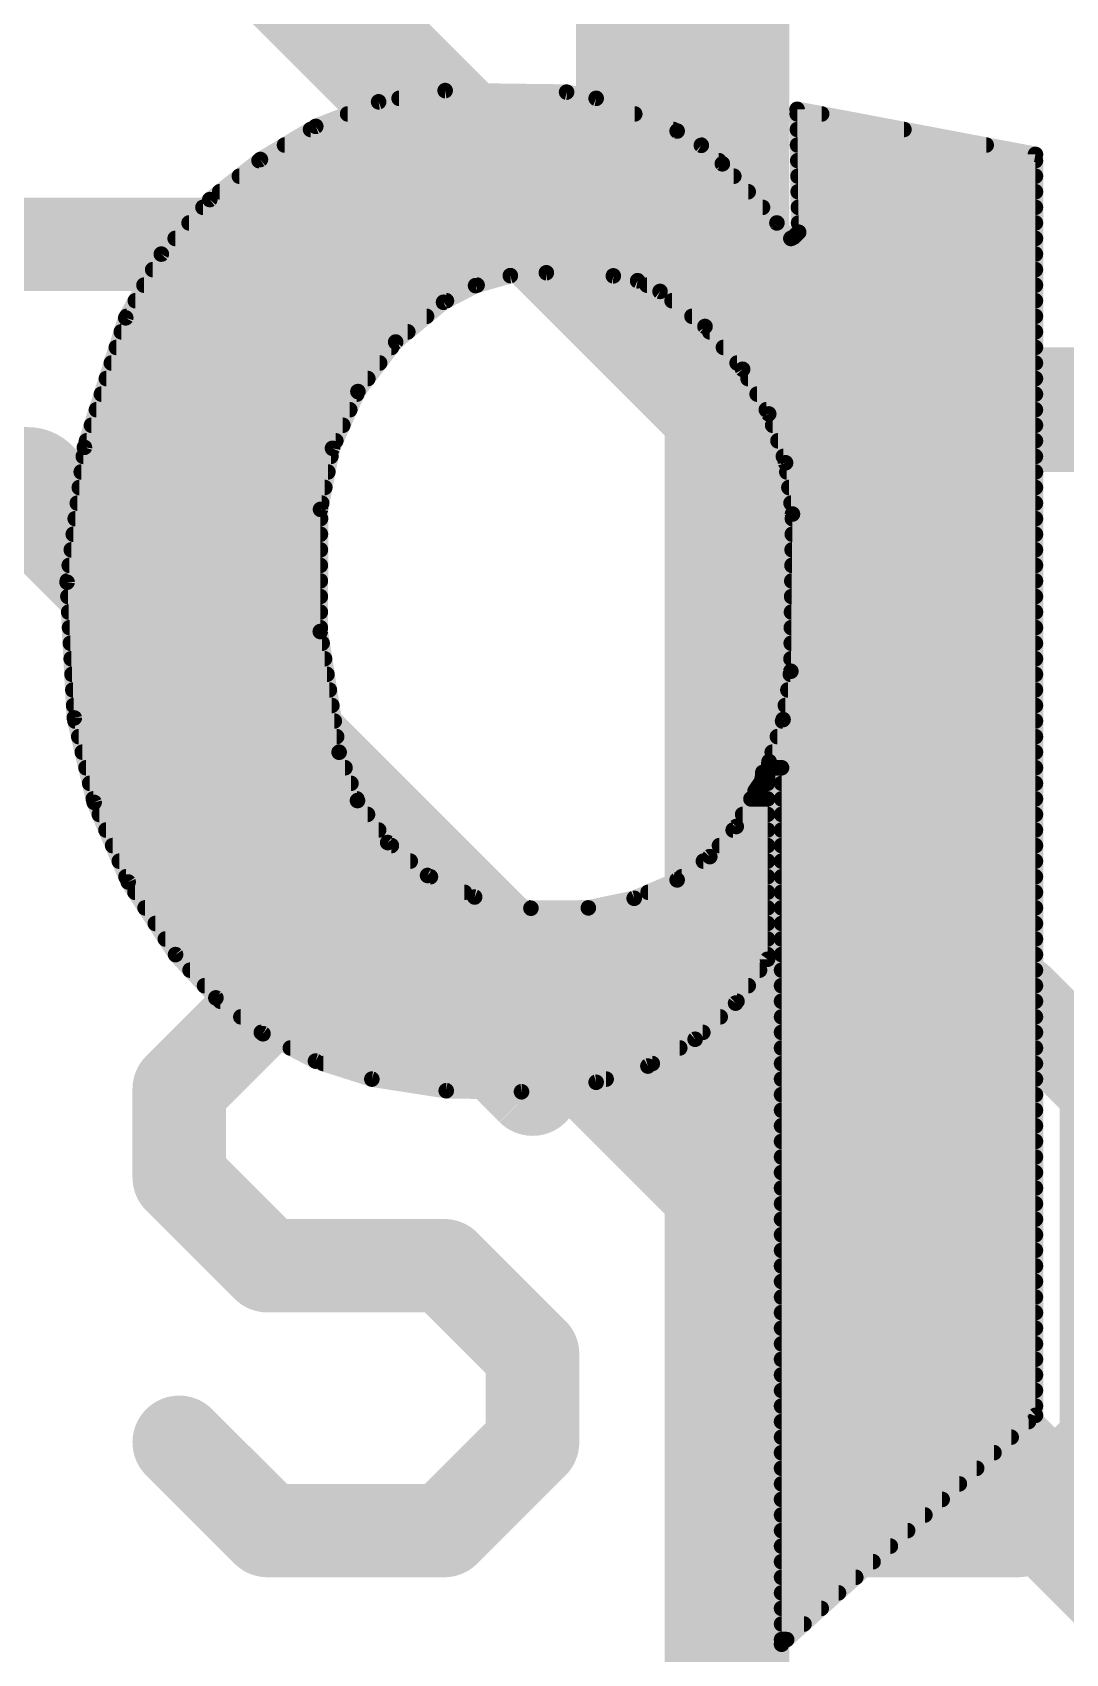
# Model space of a CAD drawing. Extents: x -20 to 87, y -16 to 68.
# Drawn here: x 19.187 to 20.872, y 47.501 to 50.146 of the extents above; entities that cross this region are included whole.
import ezdxf

# ---------------------------------------------------------------- set-up
doc = ezdxf.new("R2010")
doc.units = 0
for name, color, linetype in [('1', 12, 'CONTINUOUS'), ('16', 132, 'CONTINUOUS'), ('21', 41, 'CONTINUOUS'), ('22', 40, 'CONTINUOUS')]:
    doc.layers.add(name, color=color, linetype=linetype)

msp = doc.modelspace()

# ---------------------------------------------------------------- linework, layer by layer
at = {"layer": '1', "const_width": 0.2032}
for points in [[(19.4619, 50.3881), (20.32, 49.53)], [(20.32, 49.53), (22.225, 49.53)], [(16.51, 49.4), (19.18, 49.4)], [(19.18, 49.4), (21.59, 46.99)]]:
    msp.add_lwpolyline(points, dxfattribs=at)
at = {"layer": '1', "const_width": 0.1016}
for points in [[(20.32, 49.5808, 1), (20.32, 49.4792)], [(20.2841, 49.4941, 1), (20.3559, 49.5659)], [(19.2159, 49.4359, 1), (19.1441, 49.3641)], [(19.18, 49.3492, 1), (19.18, 49.4508)]]:
    msp.add_lwpolyline(points, format="xyb", dxfattribs=at)
at = {"layer": '16', "const_width": 0.2032}
msp.add_lwpolyline([(20.32, 33.02), (20.32, 57.15)], dxfattribs=at)
at = {"layer": '21', "const_width": 0.1524}
for points in [[(20.15, 51.55), (20.15, 50.05)], [(19.85, 49.8), (18.25, 49.8)], [(19.5708, 48.5655), (19.4267, 48.4215)], [(19.8589, 48.5655), (19.5708, 48.5655)], [(20.0029, 48.4215), (19.8589, 48.5655)], [(20.5063, 48.5655), (20.3622, 48.4215)], [(20.7944, 48.5655), (20.5063, 48.5655)], [(20.9385, 48.4215), (20.7944, 48.5655)], [(19.4267, 48.4215), (19.4267, 48.2774)], [(20.3622, 48.4215), (20.3622, 47.8453)], [(20.9385, 47.8453), (20.9385, 48.4215)], [(19.4267, 48.2774), (19.5708, 48.1334)], [(19.5708, 48.1334), (19.8589, 48.1334)], [(19.8589, 48.1334), (20.0029, 47.9893)], [(20.0029, 47.9893), (20.0029, 47.8453)], [(19.5708, 47.7012), (19.4267, 47.8453)], [(20.0029, 47.8453), (19.8589, 47.7012)], [(20.3622, 47.8453), (20.5063, 47.7012)], [(20.7944, 47.7012), (20.9385, 47.8453)], [(19.8589, 47.7012), (19.5708, 47.7012)], [(20.5063, 47.7012), (20.7944, 47.7012)]]:
    msp.add_lwpolyline(points, dxfattribs=at)
at = {"layer": '21'}
for points, const_width in [([(19.85, 49.8, 0.4142), (20.15, 50.05)], 0.1524), ([(20.1879, 50.0466, 1), (20.1121, 50.0534)], 0.0762), ([(20.1119, 50.05, 1), (20.1881, 50.05)], 0.0762), ([(19.8534, 49.8379, 1), (19.8466, 49.7621)], 0.0762), ([(19.85, 49.7619, 1), (19.85, 49.8381)], 0.0762), ([(19.5708, 48.6036, 1), (19.5708, 48.5274)], 0.0762), ([(19.5977, 48.5386, 1), (19.5438, 48.5925)], 0.0762), ([(19.8858, 48.5925, 1), (19.8319, 48.5386)], 0.0762), ([(19.8589, 48.5274, 1), (19.8589, 48.6036)], 0.0762), ([(20.5063, 48.6036, 1), (20.5063, 48.5274)], 0.0762), ([(20.5332, 48.5386, 1), (20.4794, 48.5925)], 0.0762), ([(20.8213, 48.5925, 1), (20.7675, 48.5386)], 0.0762), ([(20.7944, 48.5274, 1), (20.7944, 48.6036)], 0.0762), ([(19.4648, 48.4215, 1), (19.3886, 48.4215)], 0.0762), ([(19.3998, 48.4484, 1), (19.4537, 48.3945)], 0.0762), ([(19.976, 48.3945, 1), (20.0299, 48.4484)], 0.0762), ([(20.4003, 48.4215, 1), (20.3241, 48.4215)], 0.0762), ([(20.3353, 48.4484, 1), (20.3892, 48.3945)], 0.0762), ([(20.9766, 48.4215, 1), (20.9004, 48.4215)], 0.0762), ([(19.4537, 48.3044, 1), (19.3998, 48.2505)], 0.0762), ([(19.3886, 48.2774, 1), (19.4648, 48.2774)], 0.0762), ([(19.5708, 48.1715, 1), (19.5708, 48.0953)], 0.0762), ([(19.5438, 48.1064, 1), (19.5977, 48.1603)], 0.0762), ([(19.8858, 48.1603, 1), (19.8319, 48.1064)], 0.0762), ([(19.8589, 48.0953, 1), (19.8589, 48.1715)], 0.0762), ([(20.041, 47.9893, 1), (19.9648, 47.9893)], 0.0762), ([(19.976, 47.9624, 1), (20.0299, 48.0163)], 0.0762), ([(19.4537, 47.8722, 1), (19.3998, 47.8183)], 0.0762), ([(20.0299, 47.8183, 1), (19.976, 47.8722)], 0.0762), ([(20.3892, 47.8722, 1), (20.3353, 47.8183)], 0.0762), ([(19.9648, 47.8453, 1), (20.041, 47.8453)], 0.0762), ([(20.3241, 47.8453, 1), (20.4003, 47.8453)], 0.0762), ([(20.9004, 47.8453, 1), (20.9766, 47.8453)], 0.0762), ([(19.5708, 47.7393, 1), (19.5708, 47.6631)], 0.0762), ([(19.8589, 47.6631, 1), (19.8589, 47.7393)], 0.0762), ([(20.5063, 47.7393, 1), (20.5063, 47.6631)], 0.0762), ([(20.7944, 47.6631, 1), (20.7944, 47.7393)], 0.0762), ([(19.5438, 47.6743, 1), (19.5977, 47.7281)], 0.0762), ([(19.8319, 47.7281, 1), (19.8858, 47.6743)], 0.0762), ([(20.4794, 47.6743, 1), (20.5332, 47.7281)], 0.0762), ([(20.7675, 47.7281, 1), (20.8213, 47.6743)], 0.0762)]:
    msp.add_lwpolyline(points, format="xyb", dxfattribs=dict(at, const_width=const_width))
at = {"layer": '22', "const_width": 0.0254}
for points in [[(19.7518, 50.0323), (19.6494, 49.9923)], [(19.8603, 50.0507), (19.7518, 50.0323)], [(19.7853, 50.038), (20.1066, 50.038)], [(20.0584, 50.0482), (19.8603, 50.0507)], [(20.1066, 50.038), (20.0584, 50.0482)], [(20.2387, 49.9847), (20.1066, 50.038)], [(19.7013, 50.0126), (20.1696, 50.0126)], [(20.4343, 50.0202), (20.4368, 49.8196)], [(20.8229, 49.9466), (20.4343, 50.0202)], [(20.4344, 50.0126), (20.4744, 50.0126)], [(19.6494, 49.9923), (19.5592, 49.9382)], [(19.6409, 49.9872), (20.2325, 49.9872)], [(20.278, 49.9614), (20.2387, 49.9847)], [(20.4347, 49.9872), (20.6085, 49.9872)], [(19.5985, 49.9618), (20.2775, 49.9618)], [(20.3124, 49.9313), (20.278, 49.9614)], [(20.435, 49.9618), (20.7426, 49.9618)], [(19.5592, 49.9382), (19.4767, 49.8729)], [(19.5569, 49.9364), (20.3066, 49.9364)], [(20.4013, 49.8348), (20.3124, 49.9313)], [(20.4353, 49.9364), (20.8229, 49.9364)], [(20.8229, 47.8892), (20.8229, 49.9466)], [(19.5248, 49.911), (20.3311, 49.911)], [(20.4357, 49.911), (20.8229, 49.911)], [(19.4927, 49.8856), (20.3545, 49.8856)], [(20.436, 49.8856), (20.8229, 49.8856)], [(19.4767, 49.8729), (19.3976, 49.7839)], [(19.4654, 49.8602), (20.3779, 49.8602)], [(20.4363, 49.8602), (20.8229, 49.8602)], [(19.4428, 49.8348), (20.4013, 49.8348)], [(20.4241, 49.8094), (20.4013, 49.8348)], [(20.4366, 49.8348), (20.8229, 49.8348)], [(19.4202, 49.8094), (20.4241, 49.8094)], [(20.4292, 49.8119), (20.4241, 49.8094)], [(20.4241, 49.8094), (20.8229, 49.8094)], [(20.4368, 49.8196), (20.4292, 49.8119)], [(19.3976, 49.7839), (19.3396, 49.6799)], [(19.3977, 49.784), (20.8229, 49.784)], [(19.3835, 49.7586), (20.8229, 49.7586)], [(19.91, 49.7325), (19.9667, 49.7488)], [(19.9667, 49.7488), (20.0254, 49.7535)], [(20.0254, 49.7535), (20.1346, 49.7484)], [(20.1346, 49.7484), (20.1743, 49.7405)], [(19.3693, 49.7332), (19.9125, 49.7332)], [(19.8577, 49.7053), (19.91, 49.7325)], [(20.1743, 49.7405), (20.2108, 49.723)], [(20.1895, 49.7332), (20.8229, 49.7332)], [(20.2108, 49.723), (20.284, 49.6658)], [(19.3552, 49.7078), (19.8625, 49.7078)], [(19.7796, 49.6404), (19.8577, 49.7053)], [(20.2303, 49.7078), (20.8229, 49.7078)], [(19.3396, 49.6799), (19.2722, 49.4686)], [(19.341, 49.6824), (19.8301, 49.6824)], [(20.2628, 49.6824), (20.8229, 49.6824)], [(20.284, 49.6658), (20.3454, 49.596)], [(19.3323, 49.657), (19.7995, 49.657)], [(19.7182, 49.5596), (19.7796, 49.6404)], [(20.2918, 49.657), (20.8229, 49.657)], [(19.3242, 49.6316), (19.7729, 49.6316)], [(20.3141, 49.6316), (20.8229, 49.6316)], [(19.3161, 49.6062), (19.7536, 49.6062)], [(20.3364, 49.6062), (20.8229, 49.6062)], [(20.3454, 49.596), (20.388, 49.5232)], [(19.308, 49.5808), (19.7343, 49.5808)], [(19.6766, 49.467), (19.7182, 49.5596)], [(20.3543, 49.5808), (20.8229, 49.5808)], [(19.2918, 49.53), (19.7049, 49.53)], [(19.2999, 49.5554), (19.7163, 49.5554)], [(20.3691, 49.5554), (20.8229, 49.5554)], [(20.384, 49.53), (20.8229, 49.53)], [(19.2837, 49.5046), (19.6935, 49.5046)], [(20.388, 49.5232), (20.4154, 49.4434)], [(20.3944, 49.5046), (20.8229, 49.5046)], [(19.2756, 49.4792), (19.6821, 49.4792)], [(20.4031, 49.4792), (20.8229, 49.4792)], [(19.2722, 49.4686), (19.2439, 49.2486)], [(19.2703, 49.4538), (19.6741, 49.4538)], [(19.6571, 49.3674), (19.6766, 49.467)], [(20.4118, 49.4538), (20.8229, 49.4538)], [(19.267, 49.4284), (19.6691, 49.4284)], [(20.4154, 49.4434), (20.4267, 49.3598)], [(20.4175, 49.4284), (20.8229, 49.4284)], [(19.2638, 49.403), (19.6641, 49.403)], [(20.4209, 49.403), (20.8229, 49.403)], [(19.2605, 49.3776), (19.6591, 49.3776)], [(20.4243, 49.3776), (20.8229, 49.3776)], [(19.2572, 49.3522), (19.6571, 49.3522)], [(19.6568, 49.1681), (19.6571, 49.3674)], [(20.4267, 49.3598), (20.4241, 49.1033)], [(20.4266, 49.3522), (20.8229, 49.3522)], [(19.254, 49.3268), (19.657, 49.3268)], [(20.4264, 49.3268), (20.8229, 49.3268)], [(19.2507, 49.3014), (19.657, 49.3014)], [(20.4261, 49.3014), (20.8229, 49.3014)], [(19.2474, 49.276), (19.6569, 49.276)], [(20.4259, 49.276), (20.8229, 49.276)], [(19.2439, 49.2486), (19.2557, 49.0271)], [(19.2442, 49.2506), (19.6569, 49.2506)], [(20.4256, 49.2506), (20.8229, 49.2506)], [(19.2452, 49.2252), (19.6569, 49.2252)], [(20.4253, 49.2252), (20.8229, 49.2252)], [(19.2465, 49.1998), (19.6568, 49.1998)], [(20.4251, 49.1998), (20.8229, 49.1998)], [(19.2479, 49.1744), (19.6568, 49.1744)], [(19.6875, 48.9712), (19.6568, 49.1681)], [(20.4248, 49.1744), (20.8229, 49.1744)], [(19.2492, 49.149), (19.6598, 49.149)], [(20.4246, 49.149), (20.8229, 49.149)], [(19.2506, 49.1236), (19.6637, 49.1236)], [(20.4243, 49.1236), (20.8229, 49.1236)], [(19.2519, 49.0982), (19.6677, 49.0982)], [(20.4241, 49.1033), (20.4114, 49.0245)], [(20.4233, 49.0982), (20.8229, 49.0982)], [(19.2533, 49.0728), (19.6716, 49.0728)], [(20.4192, 49.0728), (20.8229, 49.0728)], [(19.2546, 49.0474), (19.6756, 49.0474)], [(19.2557, 49.0271), (19.288, 48.8895)], [(20.4151, 49.0474), (20.8229, 49.0474)], [(19.2569, 49.022), (19.6796, 49.022)], [(20.4114, 49.0245), (20.3886, 48.956)], [(20.4106, 49.022), (20.8229, 49.022)], [(19.2629, 48.9966), (19.6835, 48.9966)], [(20.4021, 48.9966), (20.8229, 48.9966)], [(19.2688, 48.9712), (19.6875, 48.9712)], [(19.7174, 48.8923), (19.6875, 48.9712)], [(20.3886, 48.956), (20.3881, 48.9523)], [(20.3881, 48.9523), (20.3895, 48.9488)], [(20.3895, 48.9488), (20.3925, 48.9464)], [(20.3937, 48.9712), (20.8229, 48.9712)], [(19.2748, 48.9458), (19.6971, 48.9458)], [(20.3764, 48.9234), (20.3708, 48.9153)], [(20.3784, 48.9331), (20.3764, 48.9234)], [(20.386, 48.9306), (20.3784, 48.9382)], [(20.3784, 48.9382), (20.3784, 48.9331)], [(20.386, 48.6334), (20.386, 48.9306)], [(20.3925, 48.9464), (20.3962, 48.9458)], [(20.3962, 48.9458), (20.4089, 48.9458)], [(20.3962, 48.9458), (20.8229, 48.9458)], [(20.4089, 48.9458), (20.4089, 47.5158)], [(19.2807, 48.9204), (19.7068, 48.9204)], [(19.2867, 48.895), (19.7164, 48.895)], [(20.3657, 48.9077), (20.335, 48.85)], [(20.359, 48.895), (20.386, 48.895)], [(20.3708, 48.9153), (20.3657, 48.9077)], [(20.3743, 48.9204), (20.386, 48.9204)], [(20.4089, 48.9204), (20.8229, 48.9204)], [(20.4089, 48.895), (20.8229, 48.895)], [(19.288, 48.8895), (19.3436, 48.7594)], [(19.2965, 48.8696), (19.7338, 48.8696)], [(19.7666, 48.8238), (19.7174, 48.8923)], [(20.3455, 48.8696), (20.386, 48.8696)], [(20.4089, 48.8696), (20.8229, 48.8696)], [(19.3073, 48.8442), (19.752, 48.8442)], [(20.335, 48.85), (20.2919, 48.8008)], [(20.33, 48.8442), (20.386, 48.8442)], [(20.4089, 48.8442), (20.8229, 48.8442)], [(19.3182, 48.8188), (19.7727, 48.8188)], [(19.8318, 48.7701), (19.7666, 48.8238)], [(20.3077, 48.8188), (20.386, 48.8188)], [(20.4089, 48.8188), (20.8229, 48.8188)], [(19.3291, 48.7934), (19.8035, 48.7934)], [(20.2919, 48.8008), (20.2387, 48.7629)], [(20.2815, 48.7934), (20.386, 48.7934)], [(20.4089, 48.7934), (20.8229, 48.7934)], [(19.3399, 48.768), (19.8364, 48.768)], [(19.9085, 48.735), (19.8318, 48.7701)], [(20.2387, 48.7629), (20.1686, 48.7329)], [(20.2459, 48.768), (20.386, 48.768)], [(20.4089, 48.768), (20.8229, 48.768)], [(19.3436, 48.7594), (19.4208, 48.641)], [(19.3546, 48.7426), (19.8919, 48.7426)], [(20.1913, 48.7426), (20.386, 48.7426)], [(20.4089, 48.7426), (20.8229, 48.7426)], [(19.3711, 48.7172), (19.9973, 48.7172)], [(20.0003, 48.7166), (19.9085, 48.735)], [(20.0939, 48.7172), (20.0003, 48.7166)], [(20.1686, 48.7329), (20.0939, 48.7172)], [(20.0939, 48.7172), (20.386, 48.7172)], [(20.4089, 48.7172), (20.8229, 48.7172)], [(19.3877, 48.6918), (20.386, 48.6918)], [(20.4089, 48.6918), (20.8229, 48.6918)], [(19.4042, 48.6664), (20.386, 48.6664)], [(20.4089, 48.6664), (20.8229, 48.6664)], [(19.4208, 48.641), (19.4866, 48.5703)], [(19.4208, 48.641), (20.386, 48.641)], [(20.334, 48.5618), (20.386, 48.6334)], [(20.4089, 48.641), (20.8229, 48.641)], [(19.4444, 48.6156), (20.3731, 48.6156)], [(20.4089, 48.6156), (20.8229, 48.6156)], [(19.4681, 48.5902), (20.3546, 48.5902)], [(20.4089, 48.5902), (20.8229, 48.5902)], [(19.4866, 48.5703), (19.5634, 48.5119)], [(19.4939, 48.5648), (20.3362, 48.5648)], [(20.268, 48.5028), (20.334, 48.5618)], [(20.4089, 48.5648), (20.8229, 48.5648)], [(19.5272, 48.5394), (20.3089, 48.5394)], [(20.4089, 48.5394), (20.8229, 48.5394)], [(19.5606, 48.514), (20.2805, 48.514)], [(19.5634, 48.5119), (19.649, 48.4673)], [(20.1911, 48.4591), (20.268, 48.5028)], [(20.4089, 48.514), (20.8229, 48.514)], [(19.608, 48.4886), (20.2429, 48.4886)], [(20.4089, 48.4886), (20.8229, 48.4886)], [(19.649, 48.4673), (19.7409, 48.4378)], [(19.6616, 48.4632), (20.1982, 48.4632)], [(20.1066, 48.4327), (20.1911, 48.4591)], [(20.4089, 48.4632), (20.8229, 48.4632)], [(19.7409, 48.4378), (19.8622, 48.4189)], [(19.7409, 48.4378), (20.1229, 48.4378)], [(19.8622, 48.4189), (19.9849, 48.4172)], [(19.9849, 48.4172), (20.1066, 48.4327)], [(20.4089, 48.4378), (20.8229, 48.4378)], [(20.4089, 48.4124), (20.8229, 48.4124)], [(20.4089, 48.387), (20.8229, 48.387)], [(20.4089, 48.3616), (20.8229, 48.3616)], [(20.4089, 48.3362), (20.8229, 48.3362)], [(20.4089, 48.3108), (20.8229, 48.3108)], [(20.4089, 48.2854), (20.8229, 48.2854)], [(20.4089, 48.26), (20.8229, 48.26)], [(20.4089, 48.2346), (20.8229, 48.2346)], [(20.4089, 48.2092), (20.8229, 48.2092)], [(20.4089, 48.1838), (20.8229, 48.1838)], [(20.4089, 48.1584), (20.8229, 48.1584)], [(20.4089, 48.133), (20.8229, 48.133)], [(20.4089, 48.1076), (20.8229, 48.1076)], [(20.4089, 48.0822), (20.8229, 48.0822)], [(20.4089, 48.0568), (20.8229, 48.0568)], [(20.4089, 48.0314), (20.8229, 48.0314)], [(20.4089, 48.006), (20.8229, 48.006)], [(20.4089, 47.9806), (20.8229, 47.9806)], [(20.4089, 47.9552), (20.8229, 47.9552)], [(20.4089, 47.9298), (20.8229, 47.9298)], [(20.4089, 47.9044), (20.8229, 47.9044)], [(20.4089, 47.5158), (20.8229, 47.8892)], [(20.4089, 47.879), (20.8116, 47.879)], [(20.4089, 47.8536), (20.7834, 47.8536)], [(20.4089, 47.8282), (20.7553, 47.8282)], [(20.4089, 47.8028), (20.7271, 47.8028)], [(20.4089, 47.7774), (20.6989, 47.7774)], [(20.4089, 47.752), (20.6708, 47.752)], [(20.4089, 47.7266), (20.6426, 47.7266)], [(20.4089, 47.7012), (20.6145, 47.7012)], [(20.4089, 47.6758), (20.5863, 47.6758)], [(20.4089, 47.6504), (20.5581, 47.6504)], [(20.4089, 47.625), (20.53, 47.625)], [(20.4089, 47.5996), (20.5018, 47.5996)], [(20.4089, 47.5742), (20.4736, 47.5742)], [(20.4089, 47.5488), (20.4455, 47.5488)], [(20.4089, 47.5234), (20.4173, 47.5234)]]:
    msp.add_lwpolyline(points, dxfattribs=at)
at = {"layer": '22', "const_width": 0.0127}
for points in [[(19.7508, 50.0386, 1), (19.7529, 50.0261)], [(19.7542, 50.0264, 1), (19.7495, 50.0383)], [(19.7853, 50.0444, 1), (19.7853, 50.0317)], [(19.8604, 50.057, 1), (19.8602, 50.0444)], [(19.8614, 50.0444, 1), (19.8592, 50.057)], [(20.0597, 50.0544, 1), (20.0571, 50.042)], [(20.0583, 50.0419, 1), (20.0585, 50.0545)], [(20.109, 50.0439, 1), (20.1042, 50.0321)], [(20.1053, 50.0318, 1), (20.1079, 50.0442)], [(20.1066, 50.0317, 1), (20.1066, 50.0444)], [(19.7013, 50.0189, 1), (19.7013, 50.0063)], [(20.1696, 50.0063, 1), (20.1696, 50.0189)], [(20.4406, 50.0203, 1), (20.428, 50.0201)], [(20.4355, 50.0264, 1), (20.4331, 50.014)], [(20.4344, 50.0189, 1), (20.4344, 50.0063)], [(20.4744, 50.0063, 1), (20.4744, 50.0189)], [(19.6409, 49.9935, 1), (19.6409, 49.9809)], [(19.6471, 49.9982, 1), (19.6517, 49.9864)], [(19.6527, 49.9869, 1), (19.6461, 49.9977)], [(20.2419, 49.9902, 1), (20.2355, 49.9792)], [(20.2325, 49.9809, 1), (20.2325, 49.9935)], [(20.2363, 49.9788, 1), (20.2411, 49.9906)], [(20.4347, 49.9935, 1), (20.4347, 49.9809)], [(20.6085, 49.9809, 1), (20.6085, 49.9935)], [(19.5985, 49.9682, 1), (19.5985, 49.9555)], [(20.2822, 49.9662, 1), (20.2739, 49.9567)], [(20.2748, 49.956, 1), (20.2813, 49.9669)], [(20.2775, 49.9555, 1), (20.2775, 49.9682)], [(20.435, 49.9682, 1), (20.435, 49.9555)], [(20.7426, 49.9555, 1), (20.7426, 49.9682)], [(19.5569, 49.9427, 1), (19.5569, 49.9301)], [(19.5559, 49.9437, 1), (19.5624, 49.9328)], [(19.5631, 49.9332, 1), (19.5552, 49.9432)], [(20.3171, 49.9356, 1), (20.3077, 49.927)], [(20.3066, 49.9301, 1), (20.3066, 49.9427)], [(20.3082, 49.9265, 1), (20.3166, 49.9361)], [(20.4353, 49.9427, 1), (20.4353, 49.9301)], [(20.8293, 49.9466, 1), (20.8165, 49.9466)], [(20.8217, 49.9404, 1), (20.8241, 49.9528)], [(20.8229, 49.9301, 1), (20.8229, 49.9427)], [(19.5248, 49.9173, 1), (19.5248, 49.9047)], [(20.3311, 49.9047, 1), (20.3311, 49.9173)], [(20.4357, 49.9173, 1), (20.4357, 49.9047)], [(20.8229, 49.9047, 1), (20.8229, 49.9173)], [(19.4927, 49.892, 1), (19.4927, 49.8793)], [(20.3545, 49.8793, 1), (20.3545, 49.892)], [(20.436, 49.892, 1), (20.436, 49.8793)], [(20.8229, 49.8793, 1), (20.8229, 49.892)], [(19.4654, 49.8665, 1), (19.4654, 49.8539)], [(19.4728, 49.8779, 1), (19.4806, 49.8679)], [(19.4814, 49.8687, 1), (19.472, 49.8771)], [(20.3779, 49.8539, 1), (20.3779, 49.8665)], [(20.4363, 49.8665, 1), (20.4363, 49.8539)], [(20.8229, 49.8539, 1), (20.8229, 49.8665)], [(19.4428, 49.8411, 1), (19.4428, 49.8285)], [(20.406, 49.839, 1), (20.3966, 49.8306)], [(20.3966, 49.8305, 1), (20.406, 49.8391)], [(20.4013, 49.8285, 1), (20.4013, 49.8411)], [(20.4366, 49.8411, 1), (20.4366, 49.8285)], [(20.8229, 49.8285, 1), (20.8229, 49.8411)], [(19.4202, 49.8158, 1), (19.4202, 49.8031)], [(20.4241, 49.8158, 1), (20.4241, 49.8031)], [(20.4213, 49.8151, 1), (20.4269, 49.8037)], [(20.4194, 49.8052, 1), (20.4288, 49.8136)], [(20.4247, 49.8164, 1), (20.4337, 49.8074)], [(20.4241, 49.8031, 1), (20.4241, 49.8158)], [(20.432, 49.8062, 1), (20.4264, 49.8176)], [(20.4305, 49.8195, 1), (20.4431, 49.8197)], [(20.4413, 49.8151, 1), (20.4323, 49.8241)], [(20.8229, 49.8031, 1), (20.8229, 49.8158)], [(19.3928, 49.7881, 1), (19.4023, 49.7797)], [(19.3977, 49.7903, 1), (19.3977, 49.7777)], [(19.4031, 49.7808, 1), (19.392, 49.787)], [(20.8229, 49.7777, 1), (20.8229, 49.7903)], [(19.3835, 49.7649, 1), (19.3835, 49.7523)], [(19.9661, 49.7551, 1), (19.9672, 49.7424)], [(19.9684, 49.7427, 1), (19.9649, 49.7549)], [(20.0257, 49.7598, 1), (20.0251, 49.7472)], [(20.0259, 49.7472, 1), (20.0249, 49.7598)], [(20.1358, 49.7546, 1), (20.1334, 49.7422)], [(20.1343, 49.7421, 1), (20.1349, 49.7547)], [(20.8229, 49.7523, 1), (20.8229, 49.7649)], [(19.3693, 49.7396, 1), (19.3693, 49.7269)], [(19.9082, 49.7386, 1), (19.9118, 49.7264)], [(19.9129, 49.7268, 1), (19.9071, 49.7381)], [(19.9125, 49.7269, 1), (19.9125, 49.7396)], [(20.177, 49.7462, 1), (20.1715, 49.7347)], [(20.173, 49.7342, 1), (20.1755, 49.7467)], [(20.1895, 49.7396, 1), (20.1895, 49.7269)], [(20.2147, 49.728, 1), (20.2069, 49.718)], [(20.2081, 49.7173, 1), (20.2135, 49.7287)], [(20.8229, 49.7269, 1), (20.8229, 49.7396)], [(19.3552, 49.7141, 1), (19.3552, 49.7015)], [(19.8548, 49.7109, 1), (19.8606, 49.6997)], [(19.8618, 49.7004, 1), (19.8536, 49.7102)], [(19.8625, 49.7015, 1), (19.8625, 49.7141)], [(20.2303, 49.7141, 1), (20.2303, 49.7015)], [(20.8229, 49.7015, 1), (20.8229, 49.7141)], [(19.3341, 49.683, 1), (19.3451, 49.6768)], [(19.3456, 49.678, 1), (19.3336, 49.6818)], [(19.341, 49.6887, 1), (19.341, 49.6761)], [(19.8301, 49.6761, 1), (19.8301, 49.6887)], [(20.2628, 49.6887, 1), (20.2628, 49.6761)], [(20.2888, 49.67, 1), (20.2793, 49.6616)], [(20.2801, 49.6608, 1), (20.288, 49.6708)], [(20.8229, 49.6761, 1), (20.8229, 49.6887)], [(19.3323, 49.6634, 1), (19.3323, 49.6507)], [(19.7756, 49.6453, 1), (19.7837, 49.6356)], [(19.7847, 49.6366, 1), (19.7746, 49.6443)], [(19.7995, 49.6507, 1), (19.7995, 49.6634)], [(20.2918, 49.6634, 1), (20.2918, 49.6507)], [(20.8229, 49.6507, 1), (20.8229, 49.6634)], [(19.3242, 49.6379, 1), (19.3242, 49.6253)], [(19.7729, 49.6253, 1), (19.7729, 49.6379)], [(20.3141, 49.6379, 1), (20.3141, 49.6253)], [(20.8229, 49.6253, 1), (20.8229, 49.6379)], [(19.3161, 49.6125, 1), (19.3161, 49.5999)], [(19.7536, 49.5999, 1), (19.7536, 49.6125)], [(20.3364, 49.6125, 1), (20.3364, 49.5999)], [(20.3509, 49.5992, 1), (20.3399, 49.5928)], [(20.3406, 49.5918, 1), (20.3502, 49.6002)], [(20.8229, 49.5999, 1), (20.8229, 49.6125)], [(19.308, 49.5872, 1), (19.308, 49.5745)], [(19.7131, 49.5635, 1), (19.7233, 49.5558)], [(19.724, 49.557, 1), (19.7124, 49.5622)], [(19.7343, 49.5745, 1), (19.7343, 49.5872)], [(20.3543, 49.5872, 1), (20.3543, 49.5745)], [(20.8229, 49.5745, 1), (20.8229, 49.5872)], [(19.2918, 49.5363, 1), (19.2918, 49.5237)], [(19.2999, 49.5618, 1), (19.2999, 49.5491)], [(19.7049, 49.5237, 1), (19.7049, 49.5363)], [(19.7163, 49.5491, 1), (19.7163, 49.5618)], [(20.3691, 49.5618, 1), (20.3691, 49.5491)], [(20.384, 49.5363, 1), (20.384, 49.5237)], [(20.8229, 49.5491, 1), (20.8229, 49.5618)], [(20.8229, 49.5237, 1), (20.8229, 49.5363)], [(19.2837, 49.511, 1), (19.2837, 49.4983)], [(19.6935, 49.4983, 1), (19.6935, 49.511)], [(20.394, 49.5252, 1), (20.382, 49.5211)], [(20.3825, 49.52, 1), (20.3935, 49.5264)], [(20.3944, 49.511, 1), (20.3944, 49.4983)], [(20.8229, 49.4983, 1), (20.8229, 49.511)], [(19.2756, 49.4856, 1), (19.2756, 49.4729)], [(19.6821, 49.4729, 1), (19.6821, 49.4856)], [(20.4031, 49.4856, 1), (20.4031, 49.4729)], [(20.8229, 49.4729, 1), (20.8229, 49.4856)], [(19.2703, 49.4601, 1), (19.2703, 49.4475)], [(19.2785, 49.4678, 1), (19.2659, 49.4694)], [(19.2661, 49.4705, 1), (19.2782, 49.4667)], [(19.6709, 49.4696, 1), (19.6824, 49.4644)], [(19.6829, 49.4658, 1), (19.6704, 49.4682)], [(19.6741, 49.4475, 1), (19.6741, 49.4601)], [(20.4118, 49.4601, 1), (20.4118, 49.4475)], [(20.8229, 49.4475, 1), (20.8229, 49.4601)], [(19.267, 49.4348, 1), (19.267, 49.4221)], [(19.6691, 49.4221, 1), (19.6691, 49.4348)], [(20.4217, 49.4443, 1), (20.4091, 49.4426)], [(20.4094, 49.4413, 1), (20.4214, 49.4455)], [(20.4175, 49.4348, 1), (20.4175, 49.4221)], [(20.8229, 49.4221, 1), (20.8229, 49.4348)], [(19.2638, 49.4094, 1), (19.2638, 49.3967)], [(19.6641, 49.3967, 1), (19.6641, 49.4094)], [(20.4209, 49.4094, 1), (20.4209, 49.3967)], [(20.8229, 49.3967, 1), (20.8229, 49.4094)], [(19.2605, 49.3839, 1), (19.2605, 49.3713)], [(19.6591, 49.3713, 1), (19.6591, 49.3839)], [(20.4243, 49.3839, 1), (20.4243, 49.3713)], [(20.8229, 49.3713, 1), (20.8229, 49.3839)], [(19.2572, 49.3586, 1), (19.2572, 49.3459)], [(19.6634, 49.3674, 1), (19.6508, 49.3674)], [(19.6509, 49.3686, 1), (19.6633, 49.3662)], [(19.6571, 49.3459, 1), (19.6571, 49.3586)], [(20.4266, 49.3586, 1), (20.4266, 49.3459)], [(20.433, 49.3597, 1), (20.4204, 49.3599)], [(20.4204, 49.359, 1), (20.433, 49.3606)], [(20.8229, 49.3459, 1), (20.8229, 49.3586)], [(19.254, 49.3332, 1), (19.254, 49.3205)], [(19.657, 49.3205, 1), (19.657, 49.3332)], [(20.4264, 49.3332, 1), (20.4264, 49.3205)], [(20.8229, 49.3205, 1), (20.8229, 49.3332)], [(19.2507, 49.3077, 1), (19.2507, 49.2951)], [(19.657, 49.2951, 1), (19.657, 49.3077)], [(20.4261, 49.3077, 1), (20.4261, 49.2951)], [(20.8229, 49.2951, 1), (20.8229, 49.3077)], [(19.2474, 49.2824, 1), (19.2474, 49.2697)], [(19.6569, 49.2697, 1), (19.6569, 49.2824)], [(20.4259, 49.2824, 1), (20.4259, 49.2697)], [(20.8229, 49.2697, 1), (20.8229, 49.2824)], [(19.2503, 49.2489, 1), (19.2376, 49.2483)], [(19.2376, 49.2494, 1), (19.2502, 49.2478)], [(19.2442, 49.257, 1), (19.2442, 49.2443)], [(19.6569, 49.2443, 1), (19.6569, 49.257)], [(20.4256, 49.257, 1), (20.4256, 49.2443)], [(20.8229, 49.2443, 1), (20.8229, 49.257)], [(19.2452, 49.2315, 1), (19.2452, 49.2189)], [(19.6569, 49.2189, 1), (19.6569, 49.2315)], [(20.4253, 49.2315, 1), (20.4253, 49.2189)], [(20.8229, 49.2189, 1), (20.8229, 49.2315)], [(19.2465, 49.2062, 1), (19.2465, 49.1935)], [(19.6568, 49.1935, 1), (19.6568, 49.2062)], [(20.4251, 49.2062, 1), (20.4251, 49.1935)], [(20.8229, 49.1935, 1), (20.8229, 49.2062)], [(19.2479, 49.1808, 1), (19.2479, 49.1681)], [(19.663, 49.1691, 1), (19.6505, 49.1671)], [(19.6504, 49.1681, 1), (19.6631, 49.1681)], [(19.6568, 49.1681, 1), (19.6568, 49.1808)], [(20.4248, 49.1808, 1), (20.4248, 49.1681)], [(20.8229, 49.1681, 1), (20.8229, 49.1808)], [(19.2492, 49.1553, 1), (19.2492, 49.1427)], [(19.6598, 49.1427, 1), (19.6598, 49.1553)], [(20.4246, 49.1553, 1), (20.4246, 49.1427)], [(20.8229, 49.1427, 1), (20.8229, 49.1553)], [(19.2506, 49.13, 1), (19.2506, 49.1173)], [(19.6637, 49.1173, 1), (19.6637, 49.13)], [(20.4243, 49.13, 1), (20.4243, 49.1173)], [(20.8229, 49.1173, 1), (20.8229, 49.13)], [(19.2519, 49.1046, 1), (19.2519, 49.0919)], [(19.6677, 49.0919, 1), (19.6677, 49.1046)], [(20.4233, 49.1046, 1), (20.4233, 49.0919)], [(20.4304, 49.1023, 1), (20.4178, 49.1043)], [(20.4178, 49.1034, 1), (20.4304, 49.1032)], [(20.8229, 49.0919, 1), (20.8229, 49.1046)], [(19.2533, 49.0791, 1), (19.2533, 49.0665)], [(19.6716, 49.0665, 1), (19.6716, 49.0791)], [(20.4192, 49.0791, 1), (20.4192, 49.0665)], [(20.8229, 49.0665, 1), (20.8229, 49.0791)], [(19.2546, 49.0538, 1), (19.2546, 49.0411)], [(19.2619, 49.0286, 1), (19.2495, 49.0256)], [(19.6756, 49.0411, 1), (19.6756, 49.0538)], [(20.4151, 49.0538, 1), (20.4151, 49.0411)], [(20.8229, 49.0411, 1), (20.8229, 49.0538)], [(19.2494, 49.0268, 1), (19.262, 49.0274)], [(19.2569, 49.0284, 1), (19.2569, 49.0157)], [(19.6796, 49.0157, 1), (19.6796, 49.0284)], [(20.4106, 49.0284, 1), (20.4106, 49.0157)], [(20.4051, 49.0255, 1), (20.4177, 49.0235)], [(20.4174, 49.0225, 1), (20.4054, 49.0265)], [(20.8229, 49.0157, 1), (20.8229, 49.0284)], [(19.2629, 49.0029, 1), (19.2629, 48.9903)], [(19.6835, 48.9903, 1), (19.6835, 49.0029)], [(20.4021, 49.0029, 1), (20.4021, 48.9903)], [(20.8229, 48.9903, 1), (20.8229, 49.0029)], [(19.2688, 48.9776, 1), (19.2688, 48.9649)], [(19.6934, 48.9735, 1), (19.6816, 48.9689)], [(19.6812, 48.9702, 1), (19.6938, 48.9722)], [(19.6875, 48.9649, 1), (19.6875, 48.9776)], [(20.394, 48.9546, 1), (20.3822, 48.9499)], [(20.3949, 48.9552, 1), (20.3823, 48.9568)], [(20.3826, 48.958, 1), (20.3946, 48.954)], [(20.3935, 48.9537, 1), (20.3856, 48.9438)], [(20.3937, 48.9776, 1), (20.3937, 48.9649)], [(20.8229, 48.9649, 1), (20.8229, 48.9776)], [(19.2748, 48.9522, 1), (19.2748, 48.9395)], [(19.6971, 48.9395, 1), (19.6971, 48.9522)], [(20.3816, 48.9198, 1), (20.3712, 48.927)], [(20.3829, 48.9427, 1), (20.3739, 48.9337)], [(20.3848, 48.9382, 1), (20.3721, 48.9382)], [(20.3846, 48.9318, 1), (20.3722, 48.9344)], [(20.3721, 48.9331, 1), (20.3848, 48.9331)], [(20.3924, 48.9306, 1), (20.3796, 48.9306)], [(20.3815, 48.9261, 1), (20.3905, 48.9351)], [(20.3818, 48.9531, 1), (20.3944, 48.9514)], [(20.3836, 48.9464, 1), (20.3954, 48.9511)], [(20.3935, 48.9527, 1), (20.3915, 48.9401)], [(20.3885, 48.9414, 1), (20.3964, 48.9514)], [(20.3962, 48.9522, 1), (20.3962, 48.9395)], [(20.3962, 48.9522, 1), (20.3962, 48.9395)], [(20.3952, 48.9395, 1), (20.3972, 48.9521)], [(20.4153, 48.9458, 1), (20.4026, 48.9458)], [(20.4089, 48.9395, 1), (20.4089, 48.9522)], [(20.8229, 48.9395, 1), (20.8229, 48.9522)], [(19.2807, 48.9267, 1), (19.2807, 48.9141)], [(19.2867, 48.9014, 1), (19.2867, 48.8887)], [(19.7068, 48.9141, 1), (19.7068, 48.9267)], [(19.7164, 48.8887, 1), (19.7164, 48.9014)], [(20.359, 48.9014, 1), (20.359, 48.8887)], [(20.3604, 48.9112, 1), (20.371, 48.9042)], [(20.3713, 48.9047, 1), (20.3601, 48.9107)], [(20.3656, 48.9189, 1), (20.376, 48.9117)], [(20.3761, 48.9118, 1), (20.3655, 48.9188)], [(20.3743, 48.9267, 1), (20.3743, 48.9141)], [(20.3702, 48.9247, 1), (20.3826, 48.9222)], [(20.386, 48.9141, 1), (20.386, 48.9267)], [(20.386, 48.8887, 1), (20.386, 48.9014)], [(20.4089, 48.9267, 1), (20.4089, 48.9141)], [(20.4089, 48.9014, 1), (20.4089, 48.8887)], [(20.8229, 48.9141, 1), (20.8229, 48.9267)], [(20.8229, 48.8887, 1), (20.8229, 48.9014)], [(19.2938, 48.8919, 1), (19.2822, 48.887)], [(19.2818, 48.888, 1), (19.2942, 48.8909)], [(19.2965, 48.876, 1), (19.2965, 48.8633)], [(19.7226, 48.896, 1), (19.7123, 48.8886)], [(19.7115, 48.8901, 1), (19.7234, 48.8946)], [(19.7338, 48.8633, 1), (19.7338, 48.876)], [(20.3455, 48.876, 1), (20.3455, 48.8633)], [(20.386, 48.8633, 1), (20.386, 48.876)], [(20.4089, 48.876, 1), (20.4089, 48.8633)], [(20.8229, 48.8633, 1), (20.8229, 48.876)], [(19.3073, 48.8505, 1), (19.3073, 48.8379)], [(19.752, 48.8379, 1), (19.752, 48.8505)], [(20.33, 48.8505, 1), (20.33, 48.8379)], [(20.3294, 48.853, 1), (20.3406, 48.847)], [(20.3398, 48.8458, 1), (20.3303, 48.8542)], [(20.386, 48.8379, 1), (20.386, 48.8505)], [(20.4089, 48.8505, 1), (20.4089, 48.8379)], [(20.8229, 48.8379, 1), (20.8229, 48.8505)], [(19.3182, 48.8252, 1), (19.3182, 48.8125)], [(19.7707, 48.8287, 1), (19.7626, 48.8189)], [(19.7615, 48.8201, 1), (19.7718, 48.8275)], [(19.7727, 48.8125, 1), (19.7727, 48.8252)], [(20.3077, 48.8252, 1), (20.3077, 48.8125)], [(20.386, 48.8125, 1), (20.386, 48.8252)], [(20.4089, 48.8252, 1), (20.4089, 48.8125)], [(20.8229, 48.8125, 1), (20.8229, 48.8252)], [(19.3291, 48.7998, 1), (19.3291, 48.7871)], [(19.8035, 48.7871, 1), (19.8035, 48.7998)], [(20.2815, 48.7998, 1), (20.2815, 48.7871)], [(20.2872, 48.805, 1), (20.2967, 48.7967)], [(20.2956, 48.7957, 1), (20.2882, 48.806)], [(20.386, 48.7871, 1), (20.386, 48.7998)], [(20.4089, 48.7998, 1), (20.4089, 48.7871)], [(20.8229, 48.7871, 1), (20.8229, 48.7998)], [(19.3399, 48.7743, 1), (19.3399, 48.7617)], [(19.8344, 48.7759, 1), (19.8291, 48.7643)], [(19.8277, 48.7652, 1), (19.8358, 48.775)], [(19.8364, 48.7617, 1), (19.8364, 48.7743)], [(20.2412, 48.7571, 1), (20.2362, 48.7687)], [(20.2459, 48.7743, 1), (20.2459, 48.7617)], [(20.386, 48.7617, 1), (20.386, 48.7743)], [(20.4089, 48.7743, 1), (20.4089, 48.7617)], [(20.8229, 48.7617, 1), (20.8229, 48.7743)], [(19.3489, 48.7629, 1), (19.3383, 48.756)], [(19.3378, 48.757, 1), (19.3494, 48.7619)], [(19.3546, 48.749, 1), (19.3546, 48.7363)], [(19.8919, 48.7363, 1), (19.8919, 48.749)], [(20.1913, 48.749, 1), (20.1913, 48.7363)], [(20.235, 48.7681, 1), (20.2424, 48.7577)], [(20.386, 48.7363, 1), (20.386, 48.749)], [(20.4089, 48.749, 1), (20.4089, 48.7363)], [(20.8229, 48.7363, 1), (20.8229, 48.749)], [(19.3711, 48.7236, 1), (19.3711, 48.7109)], [(19.9097, 48.7412, 1), (19.9073, 48.7288)], [(19.9059, 48.7292, 1), (19.9111, 48.7408)], [(20.0002, 48.723, 1), (20.0003, 48.7103)], [(19.9973, 48.7109, 1), (19.9973, 48.7236)], [(19.999, 48.7104, 1), (20.0015, 48.7228)], [(20.0939, 48.7236, 1), (20.0939, 48.7109)], [(20.0926, 48.7234, 1), (20.0952, 48.711)], [(20.0939, 48.7109, 1), (20.0939, 48.7235)], [(20.1661, 48.7387, 1), (20.1711, 48.727)], [(20.1699, 48.7267, 1), (20.1673, 48.7391)], [(20.386, 48.7109, 1), (20.386, 48.7236)], [(20.4089, 48.7236, 1), (20.4089, 48.7109)], [(20.8229, 48.7109, 1), (20.8229, 48.7236)], [(19.3877, 48.6981, 1), (19.3877, 48.6855)], [(20.386, 48.6855, 1), (20.386, 48.6981)], [(20.4089, 48.6981, 1), (20.4089, 48.6855)], [(20.8229, 48.6855, 1), (20.8229, 48.6981)], [(19.4042, 48.6728, 1), (19.4042, 48.6601)], [(20.386, 48.6601, 1), (20.386, 48.6728)], [(20.4089, 48.6728, 1), (20.4089, 48.6601)], [(20.8229, 48.6601, 1), (20.8229, 48.6728)], [(19.4208, 48.6474, 1), (19.4208, 48.6347)], [(19.4254, 48.6453, 1), (19.4162, 48.6367)], [(19.4155, 48.6375, 1), (19.4261, 48.6445)], [(20.3911, 48.6297, 1), (20.3809, 48.6371)], [(20.386, 48.6347, 1), (20.386, 48.6474)], [(20.4089, 48.6474, 1), (20.4089, 48.6347)], [(20.8229, 48.6347, 1), (20.8229, 48.6474)], [(19.4444, 48.6219, 1), (19.4444, 48.6093)], [(20.3731, 48.6093, 1), (20.3731, 48.6219)], [(20.3796, 48.6334, 1), (20.3924, 48.6334)], [(20.4089, 48.6219, 1), (20.4089, 48.6093)], [(20.8229, 48.6093, 1), (20.8229, 48.6219)], [(19.4681, 48.5966, 1), (19.4681, 48.5839)], [(20.3546, 48.5839, 1), (20.3546, 48.5966)], [(20.4089, 48.5966, 1), (20.4089, 48.5839)], [(20.8229, 48.5839, 1), (20.8229, 48.5966)], [(19.4904, 48.5754, 1), (19.4827, 48.5653)], [(19.4819, 48.566, 1), (19.4912, 48.5747)], [(19.4939, 48.5712, 1), (19.4939, 48.5585)], [(20.3288, 48.5655, 1), (20.3391, 48.5581)], [(20.3382, 48.5571, 1), (20.3297, 48.5665)], [(20.3362, 48.5585, 1), (20.3362, 48.5712)], [(20.4089, 48.5712, 1), (20.4089, 48.5585)], [(20.8229, 48.5585, 1), (20.8229, 48.5712)], [(19.5272, 48.5457, 1), (19.5272, 48.5331)], [(20.3089, 48.5331, 1), (20.3089, 48.5457)], [(20.4089, 48.5457, 1), (20.4089, 48.5331)], [(20.8229, 48.5331, 1), (20.8229, 48.5457)], [(19.5606, 48.5204, 1), (19.5606, 48.5077)], [(19.5663, 48.5175, 1), (19.5604, 48.5062)], [(19.5595, 48.5068, 1), (19.5672, 48.5169)], [(20.2638, 48.5076, 1), (20.2722, 48.4981)], [(20.2711, 48.4973, 1), (20.2649, 48.5084)], [(20.2805, 48.5077, 1), (20.2805, 48.5204)], [(20.4089, 48.5204, 1), (20.4089, 48.5077)], [(20.8229, 48.5077, 1), (20.8229, 48.5204)], [(19.608, 48.495, 1), (19.608, 48.4823)], [(20.2429, 48.4823, 1), (20.2429, 48.495)], [(20.4089, 48.495, 1), (20.4089, 48.4823)], [(20.8229, 48.4823, 1), (20.8229, 48.495)], [(19.6509, 48.4733, 1), (19.647, 48.4612)], [(19.646, 48.4616, 1), (19.6519, 48.4729)], [(19.6616, 48.4695, 1), (19.6616, 48.4569)], [(20.1879, 48.4647, 1), (20.1942, 48.4536)], [(20.1929, 48.4531, 1), (20.1892, 48.4652)], [(20.1982, 48.4569, 1), (20.1982, 48.4695)], [(20.4089, 48.4695, 1), (20.4089, 48.4569)], [(20.8229, 48.4569, 1), (20.8229, 48.4695)], [(19.7419, 48.4441, 1), (19.7399, 48.4315)], [(19.7409, 48.4442, 1), (19.7409, 48.4315)], [(19.739, 48.4318, 1), (19.7428, 48.4438)], [(19.8622, 48.4252, 1), (19.8621, 48.4125)], [(19.8612, 48.4126, 1), (19.8631, 48.4252)], [(20.1047, 48.4388, 1), (20.1085, 48.4266)], [(20.1074, 48.4264, 1), (20.1058, 48.439)], [(20.1229, 48.4315, 1), (20.1229, 48.4442)], [(20.4089, 48.4442, 1), (20.4089, 48.4315)], [(20.8229, 48.4315, 1), (20.8229, 48.4442)], [(19.9841, 48.4235, 1), (19.9857, 48.4109)], [(19.9848, 48.4108, 1), (19.985, 48.4235)], [(20.4089, 48.4188, 1), (20.4089, 48.4061)], [(20.8229, 48.4061, 1), (20.8229, 48.4188)], [(20.4089, 48.3933, 1), (20.4089, 48.3807)], [(20.8229, 48.3807, 1), (20.8229, 48.3933)], [(20.4089, 48.368, 1), (20.4089, 48.3553)], [(20.8229, 48.3553, 1), (20.8229, 48.368)], [(20.4089, 48.3426, 1), (20.4089, 48.3299)], [(20.8229, 48.3299, 1), (20.8229, 48.3426)], [(20.4089, 48.3171, 1), (20.4089, 48.3045)], [(20.8229, 48.3045, 1), (20.8229, 48.3171)], [(20.4089, 48.2918, 1), (20.4089, 48.2791)], [(20.4089, 48.2664, 1), (20.4089, 48.2537)], [(20.8229, 48.2791, 1), (20.8229, 48.2918)], [(20.8229, 48.2537, 1), (20.8229, 48.2664)], [(20.4089, 48.2409, 1), (20.4089, 48.2283)], [(20.8229, 48.2283, 1), (20.8229, 48.2409)], [(20.4089, 48.2156, 1), (20.4089, 48.2029)], [(20.8229, 48.2029, 1), (20.8229, 48.2156)], [(20.4089, 48.1902, 1), (20.4089, 48.1775)], [(20.8229, 48.1775, 1), (20.8229, 48.1902)], [(20.4089, 48.1647, 1), (20.4089, 48.1521)], [(20.8229, 48.1521, 1), (20.8229, 48.1647)], [(20.4089, 48.1394, 1), (20.4089, 48.1267)], [(20.8229, 48.1267, 1), (20.8229, 48.1394)], [(20.4089, 48.114, 1), (20.4089, 48.1013)], [(20.8229, 48.1013, 1), (20.8229, 48.114)], [(20.4089, 48.0885, 1), (20.4089, 48.0759)], [(20.8229, 48.0759, 1), (20.8229, 48.0885)], [(20.4089, 48.0632, 1), (20.4089, 48.0505)], [(20.8229, 48.0505, 1), (20.8229, 48.0632)], [(20.4089, 48.0378, 1), (20.4089, 48.0251)], [(20.8229, 48.0251, 1), (20.8229, 48.0378)], [(20.4089, 48.0123, 1), (20.4089, 47.9997)], [(20.8229, 47.9997, 1), (20.8229, 48.0123)], [(20.4089, 47.987, 1), (20.4089, 47.9743)], [(20.8229, 47.9743, 1), (20.8229, 47.987)], [(20.4089, 47.9616, 1), (20.4089, 47.9489)], [(20.8229, 47.9489, 1), (20.8229, 47.9616)], [(20.4089, 47.9361, 1), (20.4089, 47.9235)], [(20.8229, 47.9235, 1), (20.8229, 47.9361)], [(20.4089, 47.9108, 1), (20.4089, 47.8981)], [(20.8229, 47.8981, 1), (20.8229, 47.9108)], [(20.4089, 47.8854, 1), (20.4089, 47.8727)], [(20.8116, 47.8727, 1), (20.8116, 47.8854)], [(20.8165, 47.8892, 1), (20.8293, 47.8892)], [(20.8272, 47.8845, 1), (20.8186, 47.8939)], [(20.4089, 47.8599, 1), (20.4089, 47.8473)], [(20.7834, 47.8473, 1), (20.7834, 47.8599)], [(20.4089, 47.8346, 1), (20.4089, 47.8219)], [(20.7553, 47.8219, 1), (20.7553, 47.8346)], [(20.4089, 47.8092, 1), (20.4089, 47.7965)], [(20.7271, 47.7965, 1), (20.7271, 47.8092)], [(20.4089, 47.7837, 1), (20.4089, 47.7711)], [(20.6989, 47.7711, 1), (20.6989, 47.7837)], [(20.4089, 47.7584, 1), (20.4089, 47.7457)], [(20.6708, 47.7457, 1), (20.6708, 47.7584)], [(20.4089, 47.733, 1), (20.4089, 47.7203)], [(20.6426, 47.7203, 1), (20.6426, 47.733)], [(20.4089, 47.7075, 1), (20.4089, 47.6949)], [(20.6145, 47.6949, 1), (20.6145, 47.7075)], [(20.4089, 47.6822, 1), (20.4089, 47.6695)], [(20.5863, 47.6695, 1), (20.5863, 47.6822)], [(20.4089, 47.6568, 1), (20.4089, 47.6441)], [(20.4089, 47.6313, 1), (20.4089, 47.6187)], [(20.53, 47.6187, 1), (20.53, 47.6313)], [(20.5581, 47.6441, 1), (20.5581, 47.6568)], [(20.4089, 47.6059, 1), (20.4089, 47.5933)], [(20.5018, 47.5933, 1), (20.5018, 47.6059)], [(20.4089, 47.5806, 1), (20.4089, 47.5679)], [(20.4736, 47.5679, 1), (20.4736, 47.5806)], [(20.4089, 47.5551, 1), (20.4089, 47.5425)], [(20.4455, 47.5425, 1), (20.4455, 47.5551)], [(20.4089, 47.5297, 1), (20.4089, 47.5171)], [(20.4173, 47.5171, 1), (20.4173, 47.5297)], [(20.4046, 47.5205, 1), (20.4132, 47.5111)], [(20.4026, 47.5158, 1), (20.4153, 47.5158)]]:
    msp.add_lwpolyline(points, format="xyb", dxfattribs=at)

doc.saveas('drawing.dxf')
